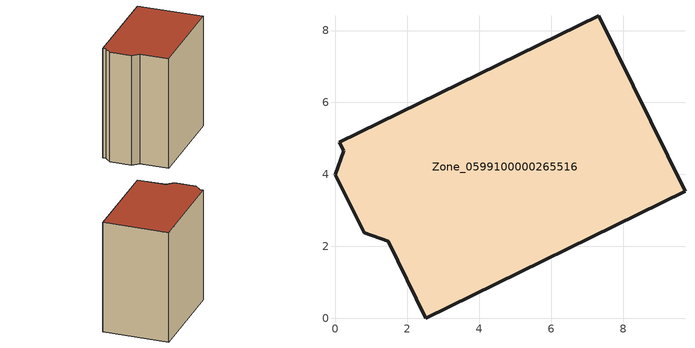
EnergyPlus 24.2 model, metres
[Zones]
Zone_0599100000265516
 floor ground (C_G): 7.32,8.41 9.72,3.53 2.51,0 1.47,2.14 0.8,2.37 0,3.99 0.23,4.66 0.11,4.9 z0
 wall outside (C_F): 0.23,4.66 0,3.99 0.8,2.37 1.47,2.14 2.51,0 9.72,3.53 7.32,8.41 0.11,4.9 0.23,4.66 z0:9.45
 roof outside (C_R): 7.32,8.41 0.11,4.9 0.23,4.66 0,3.99 0.8,2.37 1.47,2.14 2.51,0 9.72,3.53 z9.45
[BUILDING]
Pand.0599100000265516: North Axis=0; Terrain=City; Loads Convergence Tolerance Value=0.04; Temperature Convergence Tolerance Value=0.4; Solar Distribution=FullExterior; Maximum Number of Warmup Days=25; Minimum Number of Warmup Days=1
[Site:Location]
Rotterdam.The.Hague.AP_ZH_NLD Design_Conditions: Latitude=51.96; Longitude=4.45; Time Zone=1; Elevation=-4.5
[SITE:GROUNDTEMPERATURE:BUILDINGSURFACE]
18, 18, 18, 18, 18, 18, 18, 18, 18, 18, 18, 18
[MATERIAL] Thermal Absorptance=0.9; Solar Absorptance=0.7; Visible Absorptance=0.7
Name | Roughness | Thickness | Conductivity | Density | Specific Heat
G.TC.1946 | MediumSmooth | 0.15 | 1 | 540 | 1210
F.TC.1946 | Rough | 0.3 | 0.857143 | 1920 | 840
R.TC.1946 | MediumRough | 0.2 | 0.909091 | 1500 | 1000
[CONSTRUCTION]
C_G: G.TC.1946
C_F: F.TC.1946
C_R: R.TC.1946
[ZONE]
Zone_0599100000265516: Type=1; Multiplier=1; Ceiling Height=Autocalculate; Volume=Autocalculate; Floor Area=autocalculate; Part of Total Floor Area=Yes
[ZONEINFILTRATION:DESIGNFLOWRATE]
Infil_Zone_0599100000265516: Zone or ZoneList or Space or SpaceList=Zone_0599100000265516; Schedule=AlwaysOn; Design Flow Rate Calculation Method=Flow/Area; Flow Rate per Floor Area=0.003; Constant Term Coefficient=1; Temperature Term Coefficient=0; Velocity Term Coefficient=0; Velocity Squared Term Coefficient=0
[HVACTEMPLATE:ZONE:IDEALLOADSAIRSYSTEM]
Zone_0599100000265516: Maximum Heating Supply Air Temperature=50; Minimum Cooling Supply Air Temperature=13; Maximum Heating Supply Air Humidity Ratio=0.0156; Minimum Cooling Supply Air Humidity Ratio=0.0077; Heating Limit=NoLimit; Cooling Limit=NoLimit; Dehumidification Control Type=ConstantSensibleHeatRatio; Cooling Sensible Heat Ratio=0.7; Dehumidification Setpoint=60; Humidification Control Type=None; Humidification Setpoint=30; Outdoor Air Method=None; Outdoor Air Flow Rate per Person=0.00944; Outdoor Air Flow Rate per Zone Floor Area=0; Outdoor Air Flow Rate per Zone=0; Demand Controlled Ventilation Type=None; Outdoor Air Economizer Type=NoEconomizer; Heat Recovery Type=None; Sensible Heat Recovery Effectiveness=0.7; Latent Heat Recovery Effectiveness=0.65
[ZONECONTROL:THERMOSTAT]
ThermostatControl_Zone_0599100000265516: Zone or ZoneList=Zone_0599100000265516; Control Type Schedule=DualSetpointControlType; Control 1=Thermostat_Zone_0599100000265516; Temperature Difference Between Cutout And Setpoint=0
[THERMOSTATSETPOINT:DUALSETPOINT]
Thermostat_Zone_0599100000265516: Heating Setpoint Temperature Schedule=HeatingSetpoint_Zone_0599100000265516; Cooling Setpoint Temperature Schedule=CoolingSetpoint_Zone_0599100000265516
[SCHEDULE:COMPACT]
HeatingSetpoint_Zone_0599100000265516: Through: 12/31, For: AllDays, Until: 24:00, 21
CoolingSetpoint_Zone_0599100000265516: Through: 12/31, For: AllDays, Until: 24:00, 24
DualSetpointControlType: Through: 12/31, For: AllDays, Until: 24:00, 4
AlwaysOn: Through: 12/31, For: AllDays, Until: 24:00, 1
